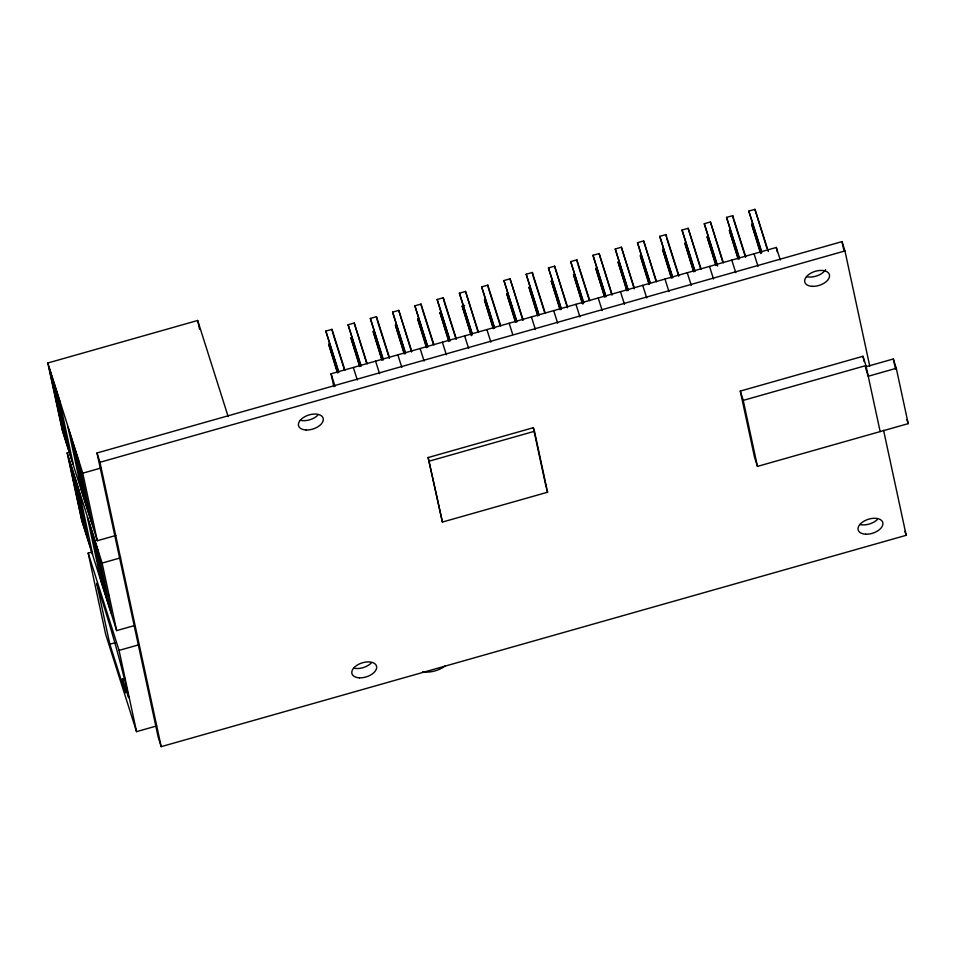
<?xml version="1.0" encoding="UTF-8"?>
<svg xmlns="http://www.w3.org/2000/svg" width="956" height="956" viewBox="0 0 956 956"><rect width="100%" height="100%" fill="white"/><g stroke="black" fill="none" stroke-linecap="round" stroke-linejoin="round"><path stroke-width="1.43" d="M115.855 535.468L97.297 540.726L62.343 430.535L47.8 363.005L197.677 320.475L228.149 416.541M338.663 372.673L325.829 331.087L331.971 329.342L344.925 370.199M360.926 366.363L348.092 324.765L354.222 323.032L367.188 363.877M383.189 360.042L370.354 318.456L376.485 316.711L389.45 357.568M405.452 353.732L392.617 312.134L398.748 310.401L411.713 351.246M427.714 347.41L414.88 305.824L421.01 304.08L433.976 344.937M449.977 341.101L437.143 299.503L443.273 297.77L456.239 338.615M472.24 334.779L459.406 293.193L465.536 291.449L478.502 332.306M494.491 328.458L481.669 286.872L487.799 285.139L500.765 325.984M516.754 322.148L503.932 280.562L510.062 278.817L523.028 319.674M538.575 314.428L526.194 274.241L532.325 272.496L545.29 313.353M561.28 309.517L548.457 267.931L554.588 266.186L567.553 307.043M583.542 303.195L570.72 261.609L576.85 259.865L589.804 300.722M605.805 296.886L592.983 255.3L599.113 253.555L612.067 294.412M628.068 290.564L615.246 248.978L621.376 247.234L634.33 288.091M649.889 282.845L637.497 242.669L643.639 240.924L656.593 281.781M672.594 277.933L659.76 236.347L665.902 234.602L678.856 275.459M694.857 271.624L682.022 230.038L688.165 228.293L701.118 269.138M717.12 265.302L704.285 223.716L710.428 221.971L723.381 262.828M739.382 258.992L726.548 217.394L732.69 215.662L745.644 256.507M761.645 252.671L748.811 211.085L754.953 209.34L768.361 251.607M470.985 334.994L462.178 306.087L464.64 305.394M333.835 386.678L331.063 373.784L776.308 247.461L780.299 260.044M133.78 625.75L116.656 630.613L81.702 520.423L67.159 452.881L70.003 452.069M883.583 430.308L906.192 535.3L161.194 746.66L158.242 737.351L96.998 452.989L842.009 241.629L844.949 250.938L869.757 366.136M161.194 746.66L99.95 462.286L844.949 250.938M97.297 540.726L82.754 473.196L101.312 467.926M156.593 725.963L136.553 731.651L105.674 634.342L88.179 553.094L92.481 551.875M428.157 457.542L533.329 427.702L534.464 431.287L547.585 492.221L442.413 522.06L428.157 457.542L442.413 522.06M429.292 461.127L534.464 431.287M116.656 630.613L102.113 563.072L120.659 557.814M865.288 366.937L893.334 358.978L896.286 368.287L908.2 423.639L757.451 466.397L754.499 457.099L740.279 391.088L862.993 356.277L865.933 365.574L880.153 431.586M757.451 466.397L743.23 400.385L865.933 365.574M896.286 368.287L868.239 376.246L865.706 368.263M106.379 596.102L94.68 541.765L91.047 530.317L102.746 584.654L106.379 596.102L109.199 595.301M125.176 678.354L122.332 679.166L125.284 692.873L109.844 644.225L115.545 642.599M136.553 731.651L119.058 650.403L139.098 644.714M906.933 419.648L908.2 423.639M904.926 531.309L906.192 535.3M766.891 248.118L754.953 209.34M748.811 211.085L761.777 251.942M760.976 253.567L751.595 223.979L760.402 252.898M754.045 253.782L758.036 266.365M733.897 220.621L745.513 257.248M726.548 217.394L739.514 258.251M738.271 258.467L729.332 230.3L738.14 259.207M731.782 260.092L735.773 272.675M722.808 262.159L710.428 221.971M704.285 223.716L717.693 265.983M716.008 264.788L707.07 236.61L715.877 265.529M709.519 266.413L713.511 278.997M740.279 391.088L743.23 400.385M700.545 268.469L688.165 228.293M682.022 230.038L694.988 270.883M693.745 271.11L684.807 242.932L693.614 271.839M687.256 272.723L691.248 285.306M666.667 238.164L678.736 276.2M659.76 236.347L672.725 277.204M671.482 277.419L662.544 249.241L671.351 278.16M664.994 279.044L668.985 291.628M656.019 281.1L643.639 240.924M637.497 242.669L650.462 283.514M649.22 283.741L640.281 255.563L649.088 284.47M642.731 285.354L646.722 297.937M634.21 288.832L621.376 247.234M615.246 248.978L628.2 289.835M626.957 290.05L618.018 261.872L626.825 290.791M620.468 291.676L624.459 304.259M611.948 295.141L599.113 253.555M592.983 255.3L605.937 296.145M604.694 296.372L595.755 268.194L604.562 297.101M598.205 297.985L602.196 310.569M578.057 264.836L589.231 300.053M570.72 261.609L583.674 302.466M582.873 304.092L573.492 274.503L582.3 303.422M575.942 304.307L579.934 316.89M567.422 307.772L554.588 266.186M548.457 267.931L561.411 308.776M560.168 309.003L551.23 280.825L560.037 309.732M553.679 310.616L557.671 323.2M533.09 276.057L544.705 312.684M526.194 274.241L539.148 315.098M537.905 315.313L528.967 287.135L537.774 316.054M531.417 316.938L535.408 329.521M522.896 320.403L510.062 278.817M503.932 280.562L516.885 321.407M515.643 321.634L506.704 293.456L515.511 322.363M509.154 323.248L512.703 334.433M489.018 290.098L500.191 325.315M546.45 488.635L547.585 492.221M481.669 286.872L494.622 327.729M493.38 327.944L484.441 299.778L493.248 328.685M486.891 329.569L490.882 342.152M477.928 331.624L465.536 291.449M459.406 293.193L472.36 334.038M462.178 306.087L471.571 335.675M464.64 335.879L468.631 348.462M444.038 301.319L456.108 339.356M437.143 299.503L450.097 340.36M448.854 340.575L439.915 312.409L448.723 341.316M442.377 342.2L446.368 354.784M422.229 309.039L433.403 344.256M414.88 305.824L427.834 346.67M426.591 346.897L417.653 318.718L426.46 347.625M420.114 348.51L424.106 361.093M411.582 351.987L398.748 310.401M392.617 312.134L405.571 352.991M404.328 353.206L395.39 325.04L404.209 353.947M397.851 354.831L401.843 367.415M377.25 320.272L389.319 358.297M370.354 318.456L383.308 359.301M382.065 359.528L373.127 331.35L381.946 360.257M375.589 361.153L379.58 373.724M366.614 363.208L354.222 323.032M348.092 324.765L361.045 365.622M359.803 365.837L350.864 337.671L359.683 366.578M353.326 367.463L357.317 380.046M333.178 334.301L344.351 369.53M325.829 331.087L338.794 371.932M337.54 372.159L328.613 343.981L337.42 372.888M331.063 373.784L335.054 386.355M96.998 452.989L99.95 462.286M47.8 363.005L82.754 473.196M67.159 452.881L102.113 563.072M88.179 553.094L119.058 650.403M122.332 679.166L128.725 697.701C120.289 658.971 108.745 621.065 96.723 583.28L109.844 644.225M893.334 358.978L895.521 369.183M842.009 241.629L843.885 250.376M862.993 356.277L864.14 361.607M776.308 247.461L777.228 251.763M732.69 215.662L733.455 219.211M665.902 234.602L666.416 236.98M576.85 259.865L577.615 263.426M532.325 272.496L532.839 274.874M533.329 427.702L546.139 487.19M487.799 285.139L488.564 288.688M443.273 297.77L443.787 300.136M421.01 304.08L421.775 307.641M376.485 316.711L376.999 319.077M331.971 329.342L332.736 332.903M197.677 320.475L199.529 329.103M825.625 269.628A12.858 7.301 -17.6 0 1 806.505 276.631M371.107 663.153A12.858 7.301 -17.6 0 1 353.624 668.113M317.739 415.298A12.858 7.301 -17.6 0 1 300.256 420.258M877.357 519.526A12.858 7.301 -17.6 0 1 859.874 524.486M445.018 666.081A26.899 22.108 -12.2 0 1 422.6 671.913M59.583 400.803L49.15 367.893L62.809 431.371L73.254 464.281L59.583 400.803M78.428 460.195L67.984 427.284L81.654 490.763L92.099 523.673L78.428 460.195M56.488 392.498L52.855 381.05L64.554 435.386L68.187 446.834L56.488 392.498M75.321 451.889L71.688 440.441L83.387 494.778L87.02 506.226L75.321 451.889M78.942 490.691L68.497 457.781L82.168 521.247L92.613 554.169L78.942 490.691M97.775 550.082L87.343 517.16L101.001 580.639L111.446 613.549L97.775 550.082M75.835 482.386L72.202 470.926L83.913 525.262L87.534 536.71L75.835 482.386M812.265 286.346A12.858 7.301 -17.6 0 0 829.461 274.886A12.858 7.301 -17.6 0 0 809.589 273.942A12.858 7.301 -17.6 0 0 812.265 286.346M359.384 677.828A12.858 7.301 -17.6 0 0 376.592 666.368A12.858 7.301 -17.6 0 0 356.719 665.424A12.858 7.301 -17.6 0 0 359.384 677.828M306.016 429.973A12.858 7.301 -17.6 0 0 323.212 418.513A12.858 7.301 -17.6 0 0 303.339 417.569A12.858 7.301 -17.6 0 0 306.016 429.973M865.634 534.201A12.858 7.301 -17.6 0 0 882.842 522.741A12.858 7.301 -17.6 0 0 862.969 521.797A12.858 7.301 -17.6 0 0 865.634 534.201"/></g></svg>
